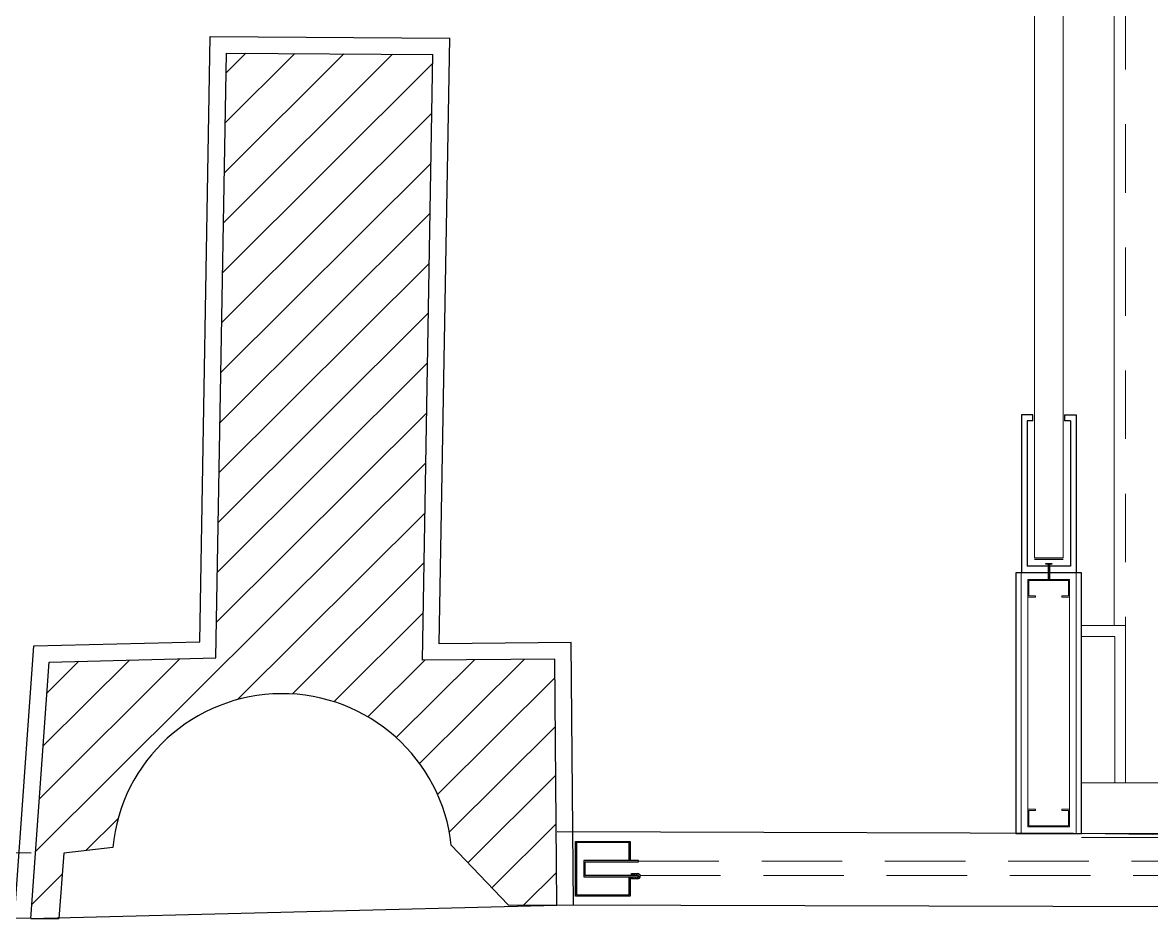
# Model space of a CAD drawing. Header units: inches. Extents: x 54 to 199, y 70 to 109.
# Drawn here: x 134.323 to 136.383, y 72.592 to 74.229 of the extents above; entities that cross this region are included whole.
import ezdxf
from ezdxf.enums import TextEntityAlignment as Align

# ---------------------------------------------------------------- set-up
doc = ezdxf.new("R2010")
doc.units = ezdxf.units.IN
doc.header["$MEASUREMENT"] = 0
for name, pattern in [('21212-FC-A-XREF-FIRST FLOOR PLAN-REV-31-10-12$0$HIDDEN', [0.375, 0.25, -0.125]), ('21212-FC-A-XREF-GROUND FLOOR PLAN-REV-31-10-12$0$HIDDEN', [0.375, 0.25, -0.125]), ('HIDDEN', [0.375, 0.25, -0.125]), ('HIDDEN2', [0.1875, 0.125, -0.0625])]:
    doc.linetypes.add(name, pattern=pattern)
for name, color, linetype, lineweight in [('21212-FC-A-XREF-FIRST FLOOR PLAN-REV-31-10-12$0$HIDDEN-EEE', 6, '21212-FC-A-XREF-FIRST FLOOR PLAN-REV-31-10-12$0$HIDDEN', 9), ('21212-FC-A-XREF-FIRST FLOOR PLAN-REV-31-10-12$0$Solid-Wood-Timber-EEE', 44, 'Continuous', 15), ('21212-FC-A-XREF-GROUND FLOOR PLAN-REV-31-10-12$0$Channels-EEE', 252, 'Continuous', 5), ('21212-FC-A-XREF-GROUND FLOOR PLAN-REV-31-10-12$0$GB-Wall-Cladding-EEE', 1, 'Continuous', 15), ('21212-FC-A-XREF-GROUND FLOOR PLAN-REV-31-10-12$0$HIDDEN-EEE', 6, '21212-FC-A-XREF-GROUND FLOOR PLAN-REV-31-10-12$0$HIDDEN', 9), ('GLASS-EEE', 140, 'Continuous', 5), ('HATCH-EEE', 6, 'Continuous', 9)]:
    doc.layers.add(name, color=color, linetype=linetype, lineweight=lineweight)
for name, color, linetype in [('A2- Plans$0$WALL-AR', 7, 'Continuous'), ('col-hat', 2, 'Continuous'), ('columns', 6, 'Continuous'), ('FINISH-AR', 252, 'Continuous'), ('Fixation', 1, 'Continuous'), ('hatch', 2, 'Continuous'), ('HATCH-AR', 251, 'Continuous')]:
    doc.layers.add(name, color=color, linetype=linetype)
doc.layers.add('GOLDCLADDING', color=7, linetype='Continuous', true_color=0xffc20a)
doc.styles.add('ROMANS', font='romans.shx')

# ---------------------------------------------------------------- blocks, each defined once
blk = doc.blocks.new('GRWRFHRH')
at = {"color": 252}
for p, q in [((-3.832, 0.8428), (-3.832, 0.5542)), ((-3.811, 0.8428), (-3.832, 0.8428)), ((-3.8215, 0.8322), (-3.8215, 0.5662)), ((-3.811, 0.8322), (-3.8215, 0.8322)), ((-3.811, 0.8322), (-3.811, 0.8428)), ((-3.7531, 0.8428), (-3.732, 0.8428)), ((-3.7531, 0.8428), (-3.7531, 0.8322)), ((-3.7426, 0.8322), (-3.7531, 0.8322)), ((-3.7426, 0.8322), (-3.7426, 0.5662)), ((-3.732, 0.8428), (-3.732, 0.5542)), ((-3.8084, 0.5794), (-3.7557, 0.5794)), ((-3.7426, 0.5662), (-3.8215, 0.5662)), ((-3.7876, 0.5703), (-3.7876, 0.5714)), ((-3.7876, 0.5714), (-3.7765, 0.5714)), ((-3.7765, 0.5703), (-3.7876, 0.5703)), ((-3.7834, 0.5703), (-3.7834, 0.5425)), ((-3.7807, 0.5703), (-3.7807, 0.5425)), ((-3.7765, 0.5714), (-3.7765, 0.5703))]:
    blk.add_line(p, q, dxfattribs=at)
at = {"layer": '21212-FC-A-XREF-FIRST FLOOR PLAN-REV-31-10-12$0$HIDDEN-EEE', "color": 252, "linetype": '21212-FC-A-XREF-FIRST FLOOR PLAN-REV-31-10-12$0$HIDDEN', "ltscale": 0.5}
blk.add_line((-3.6417, 3.1738), (-3.6417, 0.4582), dxfattribs=at)
at = {"layer": '21212-FC-A-XREF-FIRST FLOOR PLAN-REV-31-10-12$0$Solid-Wood-Timber-EEE', "color": 252, "ltscale": 10}
for p, q in [((-3.722, 0.4582), (-3.6417, 0.4582)), ((-3.6417, 0.1708), (-3.6417, 0.4582)), ((-3.722, 0.4382), (-3.6617, 0.4382)), ((-3.6617, 0.1708), (-3.6617, 0.4382)), ((-3.7222, 0.1708), (-3.2701, 0.1708)), ((-3.7222, 0.1708), (-3.2701, 0.1708)), ((-3.7222, 0.0782), (-3.2701, 0.0708)), ((-3.7222, 0.0708), (-3.2701, 0.0708))]:
    blk.add_line(p, q, dxfattribs=at)
at = {"layer": '21212-FC-A-XREF-GROUND FLOOR PLAN-REV-31-10-12$0$Channels-EEE', "color": 252}
for p, q in [((-3.7442, 0.5421), (-3.8202, 0.5421)), ((-3.8202, 0.5421), (-3.8202, 0.5101)), ((-3.8182, 0.5121), (-3.8182, 0.5401)), ((-3.8182, 0.5401), (-3.7462, 0.5401)), ((-3.7462, 0.5401), (-3.7462, 0.5121)), ((-3.7442, 0.5101), (-3.7442, 0.5421)), ((-3.8202, 0.5101), (-3.8062, 0.5101)), ((-3.8062, 0.5121), (-3.8182, 0.5121)), ((-3.8062, 0.5101), (-3.8062, 0.5121)), ((-3.7462, 0.5121), (-3.7582, 0.5121)), ((-3.7582, 0.5121), (-3.7582, 0.5101)), ((-3.7582, 0.5101), (-3.7442, 0.5101)), ((-3.8202, 0.0902), (-3.8202, 0.1222)), ((-3.8202, 0.1222), (-3.8062, 0.1222)), ((-3.8062, 0.1202), (-3.8182, 0.1202)), ((-3.8182, 0.1202), (-3.8182, 0.0922)), ((-3.8062, 0.1222), (-3.8062, 0.1202)), ((-3.7582, 0.1222), (-3.7442, 0.1222)), ((-3.7582, 0.1202), (-3.7582, 0.1222)), ((-3.7462, 0.1202), (-3.7582, 0.1202)), ((-3.7462, 0.0922), (-3.7462, 0.1202)), ((-3.7442, 0.1222), (-3.7442, 0.0902)), ((-3.7442, 0.0902), (-3.8202, 0.0902)), ((-3.8182, 0.0922), (-3.7462, 0.0922))]:
    blk.add_line(p, q, dxfattribs=at)
at = {"layer": '21212-FC-A-XREF-GROUND FLOOR PLAN-REV-31-10-12$0$GB-Wall-Cladding-EEE', "color": 252, "ltscale": 3}
for p, q in [((-3.8322, 0.0782), (-3.8322, 0.5541)), ((-3.8322, 0.5541), (-3.7322, 0.5541)), ((-3.8202, 0.5421), (-3.7442, 0.5421)), ((-3.7322, 0.0782), (-3.7322, 0.5541)), ((-3.8202, 0.0902), (-3.8202, 0.5101)), ((-3.7442, 0.0902), (-3.7442, 0.5101)), ((-3.8202, 0.0902), (-3.7442, 0.0902)), ((-3.8322, 0.0782), (-3.7322, 0.0782))]:
    blk.add_line(p, q, dxfattribs=at)
at = {"layer": '21212-FC-A-XREF-GROUND FLOOR PLAN-REV-31-10-12$0$HIDDEN-EEE', "color": 252, "linetype": 'HIDDEN', "ltscale": 0.5}
for p, q in [((-4.5312, 0.0272), (-1.261, 0.0272)), ((-4.5092, 0.0272), (-1.291, 0.0272)), ((-4.5281, 0.0012), (-1.265, 0.0012)), ((-4.5061, 0.0012), (-1.2794, 0.0012))]:
    blk.add_line(p, q, dxfattribs=at)
at = {"layer": 'A2- Plans$0$WALL-AR', "color": 252}
blk.add_line((-1.1463, 0.0703), (-4.6795, 0.0811), dxfattribs=at)
at = {"layer": 'col-hat', "color": 252, "linetype": 'Continuous'}
for p, q in [((-5.2904, 1.1026), (-4.9066, 1.4853)), ((-5.2888, 1.1939), (-4.9799, 1.5019)), ((-5.2872, 1.2851), (-5.0693, 1.5024)), ((-5.2857, 1.3764), (-5.1587, 1.5029)), ((-5.2841, 1.4676), (-5.2481, 1.5035)), ((-5.292, 1.0114), (-4.9082, 1.394)), ((-5.2935, 0.9201), (-4.9098, 1.3028)), ((-5.2951, 0.8289), (-4.9113, 1.2115)), ((-5.2967, 0.7377), (-4.9129, 1.1203)), ((-5.2983, 0.6464), (-4.9145, 1.0291)), ((-5.2998, 0.5552), (-4.9161, 0.9378)), ((-5.3014, 0.4639), (-4.9176, 0.8466)), ((-5.6318, 0.0449), (-4.9192, 0.7553)), ((-5.2632, 0.3227), (-4.9208, 0.6641)), ((-5.163, 0.333), (-4.9224, 0.5729)), ((-5.0872, 0.3188), (-4.9239, 0.4816)), ((-5.6249, 0.1414), (-5.3685, 0.3971)), ((-5.6181, 0.2379), (-5.4606, 0.3949)), ((-5.6113, 0.3344), (-5.5528, 0.3926)), ((-5.0251, 0.2911), (-4.9213, 0.3946)), ((-4.9732, 0.2532), (-4.8306, 0.3954)), ((-4.9307, 0.2059), (-4.7398, 0.3962)), ((-4.8978, 0.149), (-4.6836, 0.3625)), ((-4.8765, 0.0806), (-4.6828, 0.2737)), ((-4.8426, 0.0247), (-4.682, 0.1848)), ((-5.5399, 0.0468), (-5.4813, 0.1052)), ((-4.7989, -0.0214), (-4.6813, 0.0959)), ((-5.6386, -0.0516), (-5.5833, 0.0035)), ((-4.7402, -0.0526), (-4.6805, 0.007))]:
    blk.add_line(p, q, dxfattribs=at)
at = {"layer": 'columns', "color": 252}
for p, q in [((-5.3025, 0.3987), (-5.2835, 1.5037)), ((-5.2835, 1.5037), (-4.9063, 1.5014)), ((-4.9254, 0.3945), (-4.9063, 1.5014)), ((-5.6072, 0.3913), (-5.3025, 0.3987)), ((-4.6839, 0.3967), (-4.9254, 0.3945)), ((-4.6799, -0.0527), (-4.6839, 0.3967)), ((-5.6404, -0.077), (-5.6072, 0.3913)), ((-5.5805, 0.0421), (-5.5892, -0.0772)), ((-5.491, 0.0524), (-5.5805, 0.0421)), ((-4.7693, -0.0525), (-4.8729, 0.0565)), ((-4.7693, -0.0525), (-4.6799, -0.0527)), ((-5.6404, -0.077), (-5.5892, -0.0772))]:
    blk.add_line(p, q, dxfattribs=at)
blk.add_arc((-5.1817, 0.0228), 0.3107, 6.2167, 174.5318, dxfattribs=at)
at = {"layer": 'FINISH-AR', "color": 252}
for p, q in [((-5.332, 0.428), (-5.3129, 1.5339)), ((-5.3129, 1.5339), (-4.8758, 1.5313)), ((-4.8949, 0.4248), (-4.8758, 1.5313)), ((-5.6703, -0.0749), (-5.6352, 0.4206)), ((-5.6352, 0.4206), (-5.332, 0.428)), ((-4.6542, 0.4269), (-4.8949, 0.4248)), ((-4.6499, -0.0524), (-4.6542, 0.4269))]:
    blk.add_line(p, q, dxfattribs=at)
at = {"layer": 'FINISH-AR', "color": 252, "linetype": 'HIDDEN2', "ltscale": 0.5}
for p, q in [((-4.6462, -0.0362), (-4.6462, 0.0637)), ((-4.6462, 0.0637), (-4.5462, 0.0637)), ((-4.5462, 0.0637), (-4.5462, 0.0287)), ((-4.5482, 0.0617), (-4.6442, 0.0617)), ((-4.6442, 0.0617), (-4.6442, -0.0342)), ((-4.5482, 0.0287), (-4.5482, 0.0617)), ((-4.5312, 0.0287), (-4.6307, 0.0287)), ((-4.6307, 0.0287), (-4.6307, -0.0013)), ((-4.6282, 0.0012), (-4.6282, 0.0262)), ((-4.6282, 0.0262), (-4.5312, 0.0262)), ((-4.5462, 0.0287), (-4.5482, 0.0287)), ((-4.5312, 0.0262), (-4.5312, 0.0287)), ((-4.5312, 0.0012), (-4.6282, 0.0012)), ((-4.5312, -0.0013), (-4.5312, 0.0012)), ((-4.6307, -0.0013), (-4.5312, -0.0013)), ((-4.5482, -0.0013), (-4.5462, -0.0013)), ((-4.5482, -0.0342), (-4.5482, -0.0013)), ((-4.5462, -0.0013), (-4.5462, -0.0362)), ((-4.5462, -0.0362), (-4.6462, -0.0362)), ((-4.6442, -0.0342), (-4.5482, -0.0342))]:
    blk.add_line(p, q, dxfattribs=at)
at = {"layer": 'Fixation', "color": 252}
for p, q in [((-4.5437, 0.0012), (-4.5437, 0.0047)), ((-4.5437, 0.0047), (-4.5327, 0.0047)), ((-4.5437, -0.0047), (-4.5437, -0.0013)), ((-4.5327, -0.0047), (-4.5437, -0.0047))]:
    blk.add_line(p, q, dxfattribs=at)
blk.add_arc((-4.5327, 0), 0.00475, 270, 90, dxfattribs=at)
at = {"layer": 'GLASS-EEE', "color": 252}
for p, q in [((-3.8084, 3.1466), (-3.8084, 0.5814)), ((-3.7557, 3.1466), (-3.7557, 0.5814)), ((-3.8084, 0.5814), (-3.7557, 0.5814))]:
    blk.add_line(p, q, dxfattribs=at)
at = {"layer": 'GOLDCLADDING', "color": 252}
for p, q in [((-3.7222, 0.5541), (-3.8422, 0.5541)), ((-3.8422, 0.5541), (-3.8422, 0.0782)), ((-3.7222, 0.1982), (-3.7222, 0.5541)), ((-3.7222, 0.0782), (-3.7222, 0.1982)), ((-3.7222, 0.1982), (-3.7222, 0.1982)), ((-3.7222, 0.1982), (-3.7222, 0.1982)), ((-3.7222, 0.1982), (-3.7222, 0.1982)), ((-3.8422, 0.0782), (-3.7222, 0.0782))]:
    blk.add_line(p, q, dxfattribs=at)
at = {"layer": 'hatch', "color": 252, "linetype": 'Continuous'}
for p, q in [((-4.541, 0.0012), (-4.5437, 0.0039)), ((-4.5366, 0.0012), (-4.5401, 0.0047)), ((-4.5322, 0.0012), (-4.5357, 0.0047)), ((-4.5286, -0.0024), (-4.5312, 0.0003)), ((-4.5283, 0.0018), (-4.5309, 0.0044)), ((-4.5395, -0.0047), (-4.543, -0.0013)), ((-4.535, -0.0047), (-4.5385, -0.0013)), ((-4.531, -0.0044), (-4.5341, -0.0013))]:
    blk.add_line(p, q, dxfattribs=at)
at = {"layer": 'HATCH-AR', "color": 252}
for p, q in [((-8.6284, 0.0616), (-5.6397, 0.043)), ((-5.6404, -0.077), (-8.6291, -0.0584)), ((-5.6404, -0.077), (-4.6799, -0.0527)), ((-1.1468, -0.0634), (-4.6799, -0.0527))]:
    blk.add_line(p, q, dxfattribs=at)
at = {"layer": 'HATCH-EEE', "color": 252}
blk.add_line((-3.6628, 0.4582), (-3.6628, 3.1738), dxfattribs=at)
at = {"color": 252, "style": 'ROMANS'}
for p in [(-5.1176, 7.4592, 0), (3.1653, 4.7064, 0), (-5.1176, 4.6287, 0)]:
    blk.add_attdef('ELEV', text='', height=0.1035, dxfattribs=at).set_placement(p, align=Align.BOTTOM_LEFT)
for p in [(-5.1176, 7.3903, 0), (3.1653, 4.6376, 0), (-5.1176, 4.5599, 0)]:
    blk.add_attdef('LEVEL', text='', height=0.1035, dxfattribs=at).set_placement(p, align=Align.TOP_LEFT)

msp = doc.modelspace()

# ---------------------------------------------------------------- block references
at = {"layer": 'GOLDCLADDING'}
msp.add_blockref('GRWRFHRH', (139.9781, 72.6693, 0), dxfattribs=at)

doc.saveas('drawing.dxf')
